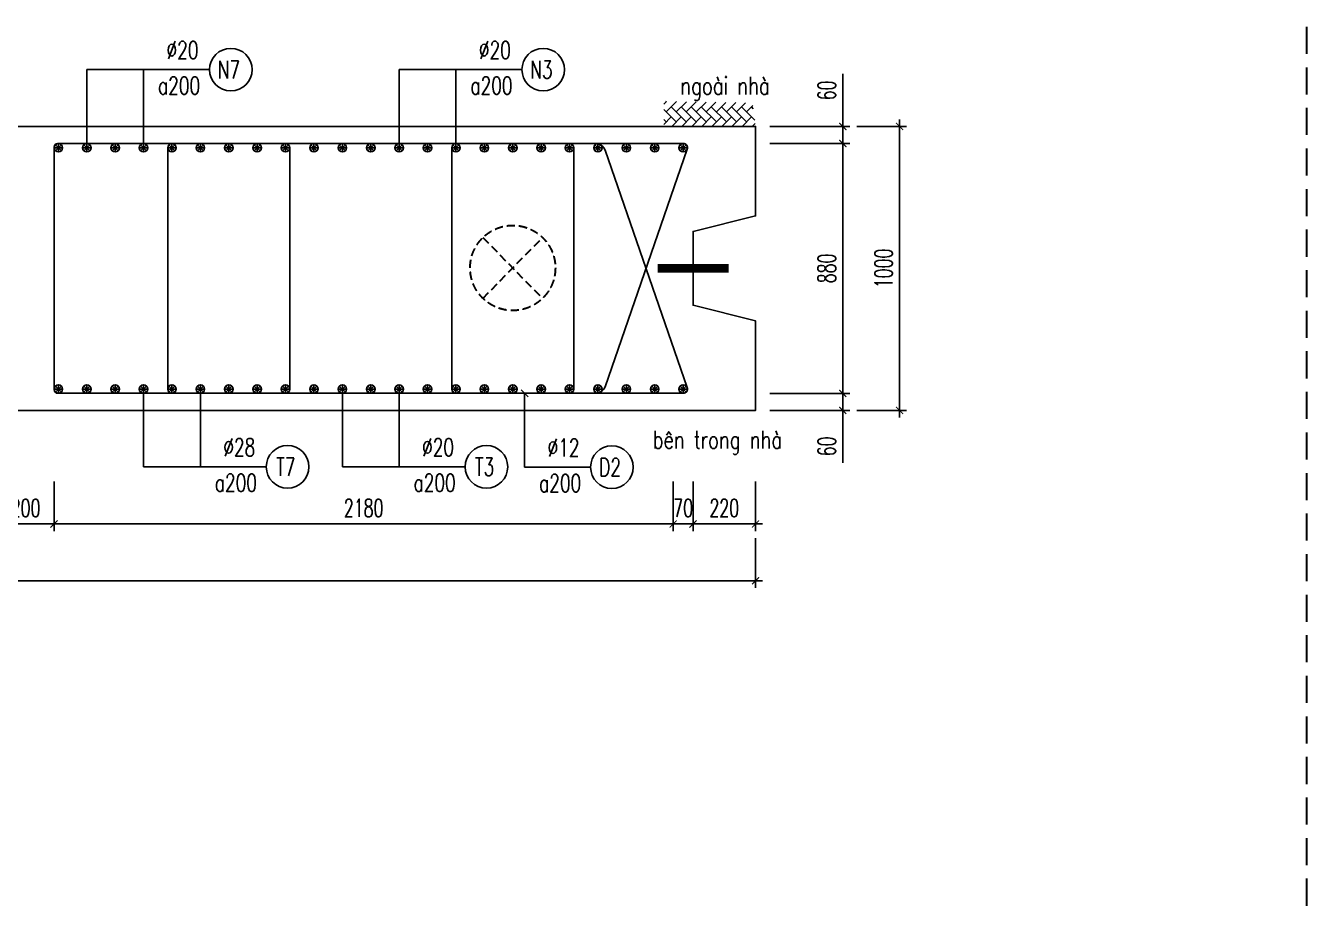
# Model space of a CAD drawing. Header units: millimetres. Extents: x -143483 to 1166745, y -1448440 to -1202244.
# Drawn here: x 283852 to 301892, y -1268678 to -1256170 of the extents above; entities that cross this region are included whole.
import ezdxf
from ezdxf.enums import TextEntityAlignment as Align

# ---------------------------------------------------------------- set-up
doc = ezdxf.new("R2010")
doc.units = ezdxf.units.MM
doc.header["$LTSCALE"] = 30
doc.header["$PDMODE"] = 3
doc.linetypes.add('DASHED', pattern=[19.05, 12.7, -6.35])
doc.layers.get('0').update_dxf_attribs({"lineweight": 9})
doc.layers.get('Defpoints').update_dxf_attribs({"lineweight": 9})
for name, color, linetype in [('ccu11-Cotthep', 9, 'Continuous'), ('ccu11-Dim', 8, 'Continuous'), ('ccu11-Hatch', 8, 'Continuous'), ('ccu11-Text', 31, 'Continuous'), ('ccu11-Thay', 7, 'Continuous'), ('ccu11-Thep', 4, 'Continuous'), ('ccu11-Thep doc', 4, 'Continuous'), ('ccu11-Thepdai', 6, 'Continuous')]:
    doc.layers.add(name, color=color, linetype=linetype)
doc.layers.add('ccu11-Khuat', color=9, linetype='DASHED', lineweight=30)
doc.layers.add('Vicom_thep doc', color=1, linetype='Continuous', lineweight=35)
doc.styles.add('ccu11-dim', font='vnsimli.shx', dxfattribs={"width": 0.65, "bigfont": 'bigfont.shx'})
doc.styles.add('ccu11-vnsimli', font='vnsimli.shx', dxfattribs={"width": 0.8, "bigfont": 'vns.shx'})
doc.styles.add('ccu11-vnsimple', font='vnsimple.shx', dxfattribs={"bigfont": 'bigfont.shx'})
doc.styles.add('ccu11_simli', font='vnsimli.shx', dxfattribs={"width": 0.8})
doc.dimstyles.new('ccu11-100', dxfattribs={"dimscale": 100, "dimtxt": 2.5, "dimasz": 1, "dimexe": 1, "dimexo": 2, "dimgap": 1, "dimtad": 1, "dimdec": 0, "dimdsep": 46, "dimtxsty": 'ccu11-dim', "dimblk": 'ARCHTICK', "dimcen": -1, "dimdle": 1, "dimclrd": 256, "dimclre": 256, "dimclrt": 3, "dimadec": 0, "dimazin": 2, "dimtfac": 0.1, "dimtdec": 0, "dimtmove": 0, "dimatfit": 1, "dimldrblk": 'ARCHTICK', "dimfxl": 0, "dimtvp": 0.833333, "dimtolj": 1, "dimtzin": 12, "dimarcsym": 0})
doc.dimstyles.new('ccu11-100x4', dxfattribs={"dimscale": 100, "dimtxt": 2.5, "dimasz": 1, "dimexe": 1, "dimexo": 2, "dimgap": 1, "dimtad": 1, "dimdec": 0, "dimlfac": 0.25, "dimdsep": 46, "dimtxsty": 'ccu11-dim', "dimblk": 'ARCHTICK', "dimcen": -1, "dimdle": 1, "dimclrd": 256, "dimclre": 256, "dimclrt": 3, "dimadec": 0, "dimazin": 2, "dimtfac": 0.1, "dimtdec": 0, "dimtmove": 0, "dimatfit": 1, "dimldrblk": 'ARCHTICK', "dimfxl": 0, "dimtvp": 0.833333, "dimtolj": 1, "dimtzin": 12, "dimarcsym": 0})

# ---------------------------------------------------------------- blocks, each defined once
blk = doc.blocks.new('MCT')
at = {"ltscale": 0.005}
for p, q in [((-0.49, 0), (0.49, 0)), ((0.35, -0.35), (-0.35, 0.35)), ((-0.35, -0.35), (0.35, 0.35)), ((0, -0.49), (0, 0.49))]:
    blk.add_line(p, q, dxfattribs=at)
blk.add_circle((0, 0), 0.492, dxfattribs=at)
blk = doc.blocks.new('*U1430')
at = {"layer": 'ccu11-Thep doc', "xscale": -121.9200000001001, "yscale": 121.9200000001001, "zscale": 121.92, "rotation": 270}
blk.add_blockref('MCT', (0, 0), dxfattribs=at)
blk = doc.blocks.new('*U1444')
at = {"layer": 'ccu11-Thep doc', "color": 0, "linetype": 'ByBlock', "lineweight": -2, "transparency": 16777216}
for p in [(0, 0), (800, 0), (1600, 0), (2400, 0), (3200, 0), (4000, 0), (4800, 0), (5600, 0), (6400, 0), (7200, 0), (8000, 0)]:
    blk.add_blockref('*U1430', p, dxfattribs=at)
blk = doc.blocks.new('*U1445')
at = {"layer": 'ccu11-Thep doc', "xscale": -121.9200000001001, "yscale": 121.9200000001001, "zscale": 121.92, "rotation": 270}
blk.add_blockref('MCT', (0, 0), dxfattribs=at)
blk = doc.blocks.new('*U1446')
at = {"layer": 'ccu11-Thep doc', "color": 0, "linetype": 'ByBlock', "lineweight": -2, "transparency": 16777216}
for p in [(0, 0), (800, 0), (1600, 0), (2400, 0), (3200, 0), (4000, 0), (4800, 0), (5600, 0), (6400, 0), (7200, 0), (8000, 0)]:
    blk.add_blockref('*U1445', p, dxfattribs=at)
blk = doc.blocks.new('_ARCHTICK')
at = {"color": 0, "linetype": 'ByBlock', "const_width": 0.15}
blk.add_lwpolyline([(-0.5, -0.5), (0.5, 0.5)], dxfattribs=at)
blk = doc.blocks.new('*D2441')
at = {"layer": 'ccu11-Dim', "linetype": 'ByBlock', "lineweight": -2, "ltscale": 30, "transparency": 16777216}
for p, q in [((293253, -1262591), (293253, -1263291)), ((294133, -1262591), (294133, -1263291)), ((294233, -1263191), (293153, -1263191))]:
    blk.add_line(p, q, dxfattribs=at)
at = {"layer": 'Defpoints', "color": 0, "linetype": 'ByBlock', "ltscale": 30, "transparency": 16777216}
for p in [(293253, -1262391), (294133, -1262391), (293253, -1263191)]:
    blk.add_point(p, dxfattribs=at)
at = {"layer": 'ccu11-Dim', "linetype": 'ByBlock', "lineweight": -2, "ltscale": 30, "transparency": 16777216, "xscale": 100, "yscale": 100, "zscale": 100, "rotation": 180}
blk.add_blockref('_ARCHTICK', (293253, -1263191), dxfattribs=at)
at = {"layer": 'ccu11-Dim', "linetype": 'ByBlock', "lineweight": -2, "ltscale": 30, "transparency": 16777216, "xscale": 100, "yscale": 100, "zscale": 100}
blk.add_blockref('_ARCHTICK', (294133, -1263191), dxfattribs=at)
at = {"layer": 'ccu11-Dim', "color": 3, "linetype": 'ByBlock', "ltscale": 30, "transparency": 16777216, "insert": (293693, -1262966), "char_height": 250, "attachment_point": 5, "style": 'ccu11-dim'}
blk.add_mtext('\\A1;220', dxfattribs=at)
blk = doc.blocks.new('*D2442')
at = {"layer": 'ccu11-Dim', "linetype": 'ByBlock', "lineweight": -2, "ltscale": 30, "transparency": 16777216}
for p, q in [((292973, -1262591), (292973, -1263291)), ((293253, -1262591), (293253, -1263291)), ((292973, -1263191), (292873, -1263191)), ((293253, -1263191), (292973, -1263191)), ((293253, -1263191), (293353, -1263191))]:
    blk.add_line(p, q, dxfattribs=at)
at = {"layer": 'Defpoints', "color": 0, "linetype": 'ByBlock', "ltscale": 30, "transparency": 16777216}
for p in [(292973, -1262391), (293253, -1262391), (292973, -1263191)]:
    blk.add_point(p, dxfattribs=at)
at = {"layer": 'ccu11-Dim', "linetype": 'ByBlock', "lineweight": -2, "ltscale": 30, "transparency": 16777216, "xscale": 100, "yscale": 100, "zscale": 100}
blk.add_blockref('_ARCHTICK', (292973, -1263191), dxfattribs=at)
at = {"layer": 'ccu11-Dim', "linetype": 'ByBlock', "lineweight": -2, "ltscale": 30, "transparency": 16777216, "xscale": 100, "yscale": 100, "zscale": 100, "rotation": 180}
blk.add_blockref('_ARCHTICK', (293253, -1263191), dxfattribs=at)
at = {"layer": 'ccu11-Dim', "color": 3, "linetype": 'ByBlock', "ltscale": 30, "transparency": 16777216, "insert": (293113, -1262966), "char_height": 250, "attachment_point": 5, "style": 'ccu11-dim'}
blk.add_mtext('\\A1;70', dxfattribs=at)
blk = doc.blocks.new('*D2443')
at = {"layer": 'ccu11-Dim', "linetype": 'ByBlock', "lineweight": -2, "ltscale": 30, "transparency": 16777216}
for p, q in [((283452, -1262591), (283452, -1263291)), ((284252, -1262591), (284252, -1263291)), ((283352, -1263191), (284352, -1263191))]:
    blk.add_line(p, q, dxfattribs=at)
at = {"layer": 'Defpoints', "color": 0, "linetype": 'ByBlock', "ltscale": 30, "transparency": 16777216}
for p in [(283452, -1262391), (284252, -1262391), (284252, -1263191)]:
    blk.add_point(p, dxfattribs=at)
at = {"layer": 'ccu11-Dim', "linetype": 'ByBlock', "lineweight": -2, "ltscale": 30, "transparency": 16777216, "xscale": 100, "yscale": 100, "zscale": 100, "rotation": 180}
blk.add_blockref('_ARCHTICK', (283452, -1263191), dxfattribs=at)
at = {"layer": 'ccu11-Dim', "linetype": 'ByBlock', "lineweight": -2, "ltscale": 30, "transparency": 16777216, "xscale": 100, "yscale": 100, "zscale": 100}
blk.add_blockref('_ARCHTICK', (284252, -1263191), dxfattribs=at)
at = {"layer": 'ccu11-Dim', "color": 3, "linetype": 'ByBlock', "ltscale": 30, "transparency": 16777216, "insert": (283852, -1262966), "char_height": 250, "attachment_point": 5, "style": 'ccu11-dim'}
blk.add_mtext('\\A1;200', dxfattribs=at)
blk = doc.blocks.new('*D2444')
at = {"layer": 'ccu11-Dim', "linetype": 'ByBlock', "lineweight": -2, "ltscale": 30, "transparency": 16777216}
for p, q in [((284252, -1262591), (284252, -1263291)), ((292973, -1262591), (292973, -1263291)), ((284152, -1263191), (293073, -1263191))]:
    blk.add_line(p, q, dxfattribs=at)
at = {"layer": 'Defpoints', "color": 0, "linetype": 'ByBlock', "ltscale": 30, "transparency": 16777216}
for p in [(284252, -1262391), (292973, -1262391), (292973, -1263191)]:
    blk.add_point(p, dxfattribs=at)
at = {"layer": 'ccu11-Dim', "linetype": 'ByBlock', "lineweight": -2, "ltscale": 30, "transparency": 16777216, "xscale": 100, "yscale": 100, "zscale": 100, "rotation": 180}
blk.add_blockref('_ARCHTICK', (284252, -1263191), dxfattribs=at)
at = {"layer": 'ccu11-Dim', "linetype": 'ByBlock', "lineweight": -2, "ltscale": 30, "transparency": 16777216, "xscale": 100, "yscale": 100, "zscale": 100}
blk.add_blockref('_ARCHTICK', (292973, -1263191), dxfattribs=at)
at = {"layer": 'ccu11-Dim', "color": 3, "linetype": 'ByBlock', "ltscale": 30, "transparency": 16777216, "insert": (288613, -1262966), "char_height": 250, "attachment_point": 5, "style": 'ccu11-dim'}
blk.add_mtext('\\A1;2180', dxfattribs=at)
blk = doc.blocks.new('SHD')
at = {"layer": 'ccu11-Cotthep'}
blk.add_circle((300, 0), 300, dxfattribs=at)
at = {"layer": 'ccu11-Cotthep', "color": 31, "style": 'ccu11_simli', "width": 0.8}
blk.add_attdef('DK', text='', height=250, dxfattribs=at).set_placement((-101, 65), align=Align.BOTTOM_RIGHT)
blk.add_attdef('KH', text='', height=250, dxfattribs=at).set_placement((300, 0), align=Align.MIDDLE)
blk.add_attdef('KC', text='', height=250, dxfattribs=at).set_placement((-101, -142), align=Align.TOP_RIGHT)
blk = doc.blocks.new('*D2445')
at = {"layer": 'ccu11-Dim', "linetype": 'ByBlock', "lineweight": -2, "ltscale": 30, "transparency": 16777216}
for p, q in [((295362, -1257591), (295362, -1256851)), ((294333, -1257591), (295462, -1257591)), ((295362, -1257831), (295362, -1257591)), ((294333, -1257831), (295462, -1257831)), ((295362, -1257831), (295362, -1257931))]:
    blk.add_line(p, q, dxfattribs=at)
at = {"layer": 'Defpoints', "color": 0, "linetype": 'ByBlock', "ltscale": 30, "transparency": 16777216}
for p in [(294133, -1257591), (294133, -1257831), (295362, -1257831)]:
    blk.add_point(p, dxfattribs=at)
at = {"layer": 'ccu11-Dim', "linetype": 'ByBlock', "lineweight": -2, "ltscale": 30, "transparency": 16777216, "xscale": 100, "yscale": 100, "zscale": 100}
for p, rotation in [((295362, -1257591), 270), ((295362, -1257831), 90)]:
    blk.add_blockref('_ARCHTICK', p, dxfattribs=dict(at, rotation=rotation))
at = {"layer": 'ccu11-Dim', "color": 3, "linetype": 'ByBlock', "ltscale": 30, "transparency": 16777216, "insert": (295137, -1257083), "char_height": 250, "attachment_point": 5, "rotation": 90, "style": 'ccu11-dim'}
blk.add_mtext('\\A1;60', dxfattribs=at)
blk = doc.blocks.new('*D2446')
at = {"layer": 'ccu11-Dim', "linetype": 'ByBlock', "lineweight": -2, "ltscale": 30, "transparency": 16777216}
for p, q in [((295362, -1257731), (295362, -1261451)), ((294333, -1257831), (295462, -1257831)), ((294333, -1261351), (295462, -1261351))]:
    blk.add_line(p, q, dxfattribs=at)
at = {"layer": 'Defpoints', "color": 0, "linetype": 'ByBlock', "ltscale": 30, "transparency": 16777216}
for p in [(294133, -1257831), (294133, -1261351), (295362, -1261351)]:
    blk.add_point(p, dxfattribs=at)
at = {"layer": 'ccu11-Dim', "linetype": 'ByBlock', "lineweight": -2, "ltscale": 30, "transparency": 16777216, "xscale": 100, "yscale": 100, "zscale": 100}
for p, rotation in [((295362, -1257831), 90), ((295362, -1261351), 270)]:
    blk.add_blockref('_ARCHTICK', p, dxfattribs=dict(at, rotation=rotation))
at = {"layer": 'ccu11-Dim', "color": 3, "linetype": 'ByBlock', "ltscale": 30, "transparency": 16777216, "insert": (295137, -1259591), "char_height": 250, "attachment_point": 5, "rotation": 90, "style": 'ccu11-dim'}
blk.add_mtext('\\A1;880', dxfattribs=at)
blk = doc.blocks.new('*D2447')
at = {"layer": 'ccu11-Dim', "linetype": 'ByBlock', "lineweight": -2, "ltscale": 30, "transparency": 16777216}
for p, q in [((294333, -1261351), (295462, -1261351)), ((295362, -1261351), (295362, -1261251)), ((295362, -1261351), (295362, -1261591)), ((294333, -1261591), (295462, -1261591)), ((295362, -1261591), (295362, -1262330))]:
    blk.add_line(p, q, dxfattribs=at)
at = {"layer": 'Defpoints', "color": 0, "linetype": 'ByBlock', "ltscale": 30, "transparency": 16777216}
for p in [(294133, -1261351), (295362, -1261351), (294133, -1261591)]:
    blk.add_point(p, dxfattribs=at)
at = {"layer": 'ccu11-Dim', "linetype": 'ByBlock', "lineweight": -2, "ltscale": 30, "transparency": 16777216, "xscale": 100, "yscale": 100, "zscale": 100}
for p, rotation in [((295362, -1261351), 270), ((295362, -1261591), 90)]:
    blk.add_blockref('_ARCHTICK', p, dxfattribs=dict(at, rotation=rotation))
at = {"layer": 'ccu11-Dim', "color": 3, "linetype": 'ByBlock', "ltscale": 30, "transparency": 16777216, "insert": (295137, -1262098), "char_height": 250, "attachment_point": 5, "rotation": 90, "style": 'ccu11-dim'}
blk.add_mtext('\\A1;60', dxfattribs=at)
blk = doc.blocks.new('*D2448')
at = {"layer": 'ccu11-Dim', "linetype": 'ByBlock', "lineweight": -2, "ltscale": 30, "transparency": 16777216}
for p, q in [((295562, -1257591), (296262, -1257591)), ((296162, -1257491), (296162, -1261691)), ((295562, -1261591), (296262, -1261591))]:
    blk.add_line(p, q, dxfattribs=at)
at = {"layer": 'Defpoints', "color": 0, "linetype": 'ByBlock', "ltscale": 30, "transparency": 16777216}
for p in [(295362, -1257591), (295362, -1261591), (296162, -1261591)]:
    blk.add_point(p, dxfattribs=at)
at = {"layer": 'ccu11-Dim', "linetype": 'ByBlock', "lineweight": -2, "ltscale": 30, "transparency": 16777216, "xscale": 100, "yscale": 100, "zscale": 100}
for p, rotation in [((296162, -1257591), 90), ((296162, -1261591), 270)]:
    blk.add_blockref('_ARCHTICK', p, dxfattribs=dict(at, rotation=rotation))
at = {"layer": 'ccu11-Dim', "color": 3, "linetype": 'ByBlock', "ltscale": 30, "transparency": 16777216, "insert": (295937, -1259591), "char_height": 250, "attachment_point": 5, "rotation": 90, "style": 'ccu11-dim'}
blk.add_mtext('\\A1;1000', dxfattribs=at)
blk = doc.blocks.new('ccu11_block_thep')
at = {"layer": 'ccu11-Thep', "color": 3}
for p, q in [((-0.4, 0), (0.4, 0)), ((-0.28, 0.28), (0.28, -0.28)), ((0.28, 0.28), (-0.28, -0.28)), ((0, 0.4), (0, -0.4))]:
    blk.add_line(p, q, dxfattribs=at)
at = {"layer": 'ccu11-Thep', "color": 1, "const_width": 0.0667}
blk.add_lwpolyline([(-0.4, 0, 1), (0.4, 0, 1), (-0.4, 0, 1)], format="xyb", dxfattribs=at)
at = {"layer": 'ccu11-Thep', "color": 1}
blk.add_circle((0, 0), 0.4, dxfattribs=at)
blk = doc.blocks.new('*U1449')
at = {"layer": 'Vicom_thep doc', "xscale": -150, "yscale": 150, "zscale": 150, "rotation": 180}
blk.add_blockref('ccu11_block_thep', (0, 0), dxfattribs=at)
blk = doc.blocks.new('*U1450')
at = {"layer": 'ccu11-Thep doc', "color": 0, "linetype": 'ByBlock', "lineweight": -2, "transparency": 16777216}
for p in [(0, 0), (800, 0), (1600, 0), (2400, 0), (3200, 0), (4000, 0), (4800, 0), (5600, 0), (6400, 0), (7200, 0), (8000, 0)]:
    blk.add_blockref('*U1449', p, dxfattribs=at)
blk = doc.blocks.new('*U1453')
at = {"layer": 'Vicom_thep doc', "xscale": -150, "yscale": 150, "zscale": 150, "rotation": 180}
blk.add_blockref('ccu11_block_thep', (0, 0), dxfattribs=at)
blk = doc.blocks.new('*U1454')
at = {"layer": 'ccu11-Thep doc', "color": 0, "linetype": 'ByBlock', "lineweight": -2, "transparency": 16777216}
for p in [(0, 0), (800, 0), (1600, 0), (2400, 0), (3200, 0), (4000, 0), (4800, 0), (5600, 0), (6400, 0), (7200, 0), (8000, 0)]:
    blk.add_blockref('*U1453', p, dxfattribs=at)
blk = doc.blocks.new('*D2494')
at = {"layer": 'ccu11-Dim', "linetype": 'ByBlock', "lineweight": -2, "ltscale": 30, "transparency": 16777216}
for p, q in [((272101, -1263391), (272101, -1264091)), ((294133, -1263391), (294133, -1264091)), ((272001, -1263991), (294233, -1263991))]:
    blk.add_line(p, q, dxfattribs=at)
at = {"layer": 'Defpoints', "color": 0, "linetype": 'ByBlock', "ltscale": 30, "transparency": 16777216}
for p in [(272101, -1263191), (294133, -1263191), (294133, -1263991)]:
    blk.add_point(p, dxfattribs=at)
at = {"layer": 'ccu11-Dim', "linetype": 'ByBlock', "lineweight": -2, "ltscale": 30, "transparency": 16777216, "xscale": 100, "yscale": 100, "zscale": 100, "rotation": 180}
blk.add_blockref('_ARCHTICK', (272101, -1263991), dxfattribs=at)
at = {"layer": 'ccu11-Dim', "linetype": 'ByBlock', "lineweight": -2, "ltscale": 30, "transparency": 16777216, "xscale": 100, "yscale": 100, "zscale": 100}
blk.add_blockref('_ARCHTICK', (294133, -1263991), dxfattribs=at)
at = {"layer": 'ccu11-Dim', "color": 3, "linetype": 'ByBlock', "ltscale": 30, "transparency": 16777216, "insert": (283117, -1263766), "char_height": 250, "attachment_point": 5, "style": 'ccu11-dim'}
blk.add_mtext('\\A1;5508', dxfattribs=at)

msp = doc.modelspace()

# ---------------------------------------------------------------- hatches: boundary and pattern name
at = {"layer": 'ccu11-Hatch', "ltscale": 10}
h = msp.add_hatch(dxfattribs=at)
h.set_pattern_fill('AR-HBONE', color=256, scale=25, angle=270, style=0)
h.set_pattern_definition([(45, (-2969009.52, 518865.7), (141.4213562, 4e-14), [300, -100]), (315, (-2968938.81, 518936.41), (141.4213562, 4e-14), [300, -100])])
h.paths.add_polyline_path([(292840.98, -1257237.77), (292840.98, -1257590.5), (294133.34, -1257590.5), (294090.48, -1257259.2)])

# ---------------------------------------------------------------- linework, layer by layer
at = {"layer": 'ccu11-Khuat'}
msp.add_line((301892.29, -1211609.82), (301892.29, -1268677.68), dxfattribs=at)
at = {"layer": 'ccu11-Khuat', "ltscale": 0.3}
for p, q in [((290294.22, -1259154.79), (291132.46, -1260013.49)), ((290294.22, -1260013.49), (291132.46, -1259154.79))]:
    msp.add_line(p, q, dxfattribs=at)
msp.add_circle((290713.34, -1259584.14), 600, dxfattribs=at)
at = {"layer": 'ccu11-Thay'}
for p, q in [((294133.34, -1258850.5), (294133.34, -1257590.5)), ((293253.57, -1259070.5), (294133.34, -1258850.5)), ((293253.57, -1260110.5), (293253.57, -1259070.5)), ((294133.34, -1260330.5), (293253.57, -1260110.5)), ((294133.34, -1261590.5), (294133.34, -1260330.5))]:
    msp.add_line(p, q, dxfattribs=at)
msp.add_lwpolyline([(272101.34, -1261590.5), (294133.34, -1261590.5), (294133.34, -1260330.5), (293253.57, -1260110.5), (293253.57, -1259070.5), (294133.34, -1258850.5), (294133.34, -1257590.5), (272101.34, -1257590.5), (272101.34, -1258850.5), (271221.57, -1259070.5), (271221.57, -1260110.5), (272101.34, -1260330.5)], close=True, dxfattribs=at)
at = {"layer": 'ccu11-Thep', "const_width": 120}
msp.add_lwpolyline([(292753.34, -1259590.5), (293753.34, -1259590.5)], dxfattribs=at)
at = {"layer": 'ccu11-Thepdai'}
for points in [[(291185.14, -1257830.5), (291905.61, -1257830.5, -0.23620228), (292017.37, -1257923.25), (293171.25, -1261270, -0.5204497), (293114.86, -1261350.5), (284303.34, -1261350.5, -0.41421356), (284253.34, -1261300.5), (284253.34, -1257880.5, -0.41421356), (284303.34, -1257830.5), (293114.86, -1257830.5, -0.5204497), (293171.25, -1257911), (292017.37, -1261257.75, -0.23620228), (291905.61, -1261350.5), (291185.14, -1261350.5)], [(286333.34, -1257830.5), (285913.34, -1257830.5, 0.41421356), (285853.34, -1257890.5), (285853.34, -1261290.5, 0.41421356), (285913.34, -1261350.5), (286333.34, -1261350.5)], [(287093.34, -1257830.5), (287513.34, -1257830.5, -0.41421356), (287573.34, -1257890.5), (287573.34, -1261290.5, -0.41421356), (287513.34, -1261350.5), (287093.34, -1261350.5)], [(290333.34, -1257830.5), (289913.34, -1257830.5, 0.41421356), (289853.34, -1257890.5), (289853.34, -1261290.5, 0.41421356), (289913.34, -1261350.5), (290333.34, -1261350.5)], [(291093.34, -1257830.5), (291513.34, -1257830.5, -0.41421356), (291573.34, -1257890.5), (291573.34, -1261290.5, -0.41421356), (291513.34, -1261350.5), (291093.34, -1261350.5)]]:
    msp.add_lwpolyline(points, format="xyb", dxfattribs=at)

# ---------------------------------------------------------------- block references
at = {"layer": 'ccu11-Cotthep'}
ref = msp.add_blockref('SHD', (286442.34, -1256790.14), dxfattribs=at)
ref.add_attrib('KH', 'N7', dxfattribs={"color": 31, "height": 250, "style": 'ccu11-vnsimple', "width": 0.7}).set_placement((286717.34, -1256790.14), align=Align.MIDDLE_CENTER)
ref.add_attrib('KC', 'a200', dxfattribs={"color": 31, "height": 250, "style": 'ccu11-vnsimple', "width": 0.7}).set_placement((286013.76, -1256890.14), align=Align.TOP_CENTER)
ref.add_attrib('DK', '`20', dxfattribs={"color": 31, "height": 250, "style": 'ccu11-vnsimple', "width": 0.7}).set_placement((286061.56, -1256715.14), align=Align.BOTTOM_CENTER)
ref = msp.add_blockref('SHD', (290842.34, -1256790.14), dxfattribs=at)
ref.add_attrib('KH', 'N3', dxfattribs={"color": 31, "height": 250, "style": 'ccu11-vnsimple', "width": 0.7}).set_placement((291117.34, -1256790.14), align=Align.MIDDLE_CENTER)
ref.add_attrib('KC', 'a200', dxfattribs={"color": 31, "height": 250, "style": 'ccu11-vnsimple', "width": 0.7}).set_placement((290413.76, -1256890.14), align=Align.TOP_CENTER)
ref.add_attrib('DK', '`20', dxfattribs={"color": 31, "height": 250, "style": 'ccu11-vnsimple', "width": 0.7}).set_placement((290461.56, -1256715.14), align=Align.BOTTOM_CENTER)
ref = msp.add_blockref('SHD', (287242.34, -1262385.86), dxfattribs=at)
ref.add_attrib('KH', 'T7', dxfattribs={"color": 31, "height": 250, "style": 'ccu11-vnsimple', "width": 0.7}).set_placement((287517.34, -1262385.86), align=Align.MIDDLE_CENTER)
ref.add_attrib('KC', 'a200', dxfattribs={"color": 31, "height": 250, "style": 'ccu11-vnsimple', "width": 0.7}).set_placement((286813.76, -1262485.86), align=Align.TOP_CENTER)
ref.add_attrib('DK', '`28', dxfattribs={"color": 31, "height": 250, "style": 'ccu11-vnsimple', "width": 0.7}).set_placement((286861.56, -1262310.86), align=Align.BOTTOM_CENTER)
ref = msp.add_blockref('SHD', (290042.34, -1262385.86), dxfattribs=at)
ref.add_attrib('KH', 'T3', dxfattribs={"color": 31, "height": 250, "style": 'ccu11-vnsimple', "width": 0.7}).set_placement((290317.34, -1262385.86), align=Align.MIDDLE_CENTER)
ref.add_attrib('KC', 'a200', dxfattribs={"color": 31, "height": 250, "style": 'ccu11-vnsimple', "width": 0.7}).set_placement((289613.76, -1262485.86), align=Align.TOP_CENTER)
ref.add_attrib('DK', '`20', dxfattribs={"color": 31, "height": 250, "style": 'ccu11-vnsimple', "width": 0.7}).set_placement((289661.56, -1262310.86), align=Align.BOTTOM_CENTER)
ref = msp.add_blockref('SHD', (291809.62, -1262390.86), dxfattribs=at)
ref.add_attrib('KH', 'D2', dxfattribs={"color": 31, "height": 250, "style": 'ccu11-vnsimple', "width": 0.7}).set_placement((292084.62, -1262390.86), align=Align.MIDDLE_CENTER)
ref.add_attrib('KC', 'a200', dxfattribs={"color": 31, "height": 250, "style": 'ccu11-vnsimple', "width": 0.7}).set_placement((291381.04, -1262490.86), align=Align.TOP_CENTER)
ref.add_attrib('DK', '`12', dxfattribs={"color": 31, "height": 250, "style": 'ccu11-vnsimple', "width": 0.7}).set_placement((291428.84, -1262315.86), align=Align.BOTTOM_CENTER)
at = {"layer": 'ccu11-Thep doc'}
for name, p in [('*U1444', (284313.34, -1257890.5)), ('*U1454', (284713.34, -1257890.5)), ('*U1450', (284713.34, -1261290.5))]:
    msp.add_blockref(name, p, dxfattribs=at)
at = {"layer": 'ccu11-Thep doc', "xscale": 121.9200000001001, "yscale": 121.9200000001001, "zscale": 121.9200000001001, "rotation": 90.00000000000001}
for p in [(293113.69, -1257890.5), (293113.69, -1261290.5)]:
    msp.add_blockref('MCT', p, dxfattribs=at)
at = {"layer": 'ccu11-Thep doc', "xscale": -1, "rotation": 180}
msp.add_blockref('*U1446', (284313.34, -1261290.5), dxfattribs=at)

# ---------------------------------------------------------------- texts
at = {"layer": 'ccu11-Text', "linetype": 'Continuous', "style": 'ccu11-vnsimli', "width": 0.75}
for s, p in [('ngoµi nhµ', (293704.17, -1257142.36)), ('bªn trong nhµ', (293597.41, -1262128.97))]:
    msp.add_text(s, height=250, dxfattribs=at).set_placement(p, align=Align.CENTER)

# ---------------------------------------------------------------- dimensions: what is measured, and where the dimension line sits
at = {"layer": 'ccu11-Dim', "linetype": 'ByBlock', "ltscale": 30}
for base, p1, p2, angle, picture, middle in [((295361.74, -1257830.5), (294133.34, -1257590.5), (294133.34, -1257830.5), 90, '*D2445', (295361.74, -1257082.52)), ((295361.74, -1261350.5), (294133.34, -1261590.5), (294133.34, -1261350.5), 270, '*D2447', (295361.74, -1262098.48))]:
    dim = msp.add_linear_dim(base=base, p1=p1, p2=p2, angle=angle, dimstyle='ccu11-100x4', dxfattribs=at)
    dim.commit()
    dim.dimension.update_dxf_attribs({"geometry": picture, "text_midpoint": middle, "dimtype": 160})
dim = msp.add_linear_dim(base=(296161.74, -1261590.5), p1=(295361.74, -1257590.5), p2=(295361.74, -1261590.5), angle=90, dimstyle='ccu11-100x4', dxfattribs=at)
dim.commit()
dim.dimension.update_dxf_attribs({"geometry": '*D2448', "text_midpoint": (295936.74, -1259590.5)})
dim = msp.add_linear_dim(base=(295361.74, -1261350.5), p1=(294133.34, -1257830.5), p2=(294133.34, -1261350.5), angle=90, dimstyle='ccu11-100x4', override={"dimtmove": 1}, dxfattribs=at)
dim.commit()
dim.dimension.update_dxf_attribs({"geometry": '*D2446', "text_midpoint": (295136.74, -1259590.5)})
for base, p1, p2, picture, middle in [((284251.84, -1263190.86), (283451.84, -1262390.86), (284251.84, -1262390.86), '*D2443', (283851.84, -1262965.86)), ((292973.34, -1263190.86), (284251.84, -1262390.86), (292973.34, -1262390.86), '*D2444', (288612.59, -1262965.86)), ((293253.34, -1263190.86), (294133.34, -1262390.86), (293253.34, -1262390.86), '*D2441', (293693.34, -1262965.86)), ((294133.34, -1263990.86), (272101.34, -1263190.86), (294133.34, -1263190.86), '*D2494', (283117.34, -1263765.86))]:
    dim = msp.add_linear_dim(base=base, p1=p1, p2=p2, dimstyle='ccu11-100x4', dxfattribs=at)
    dim.commit()
    dim.dimension.update_dxf_attribs({"geometry": picture, "text_midpoint": middle})
dim = msp.add_linear_dim(base=(292973.34, -1263190.86), p1=(293253.34, -1262390.86), p2=(292973.34, -1262390.86), dimstyle='ccu11-100x4', override={"dimtix": 1}, dxfattribs=at)
dim.commit()
dim.dimension.update_dxf_attribs({"geometry": '*D2442', "text_midpoint": (293113.34, -1262965.86)})

# ---------------------------------------------------------------- leaders
at = {"layer": 'ccu11-Cotthep'}
for points in [[(284713.34, -1257890.5), (284713.34, -1256790.14), (286442.34, -1256790.14)], [(285513.34, -1257890.5), (285513.34, -1256790.14), (286442.34, -1256790.14)], [(289113.34, -1257890.5), (289113.34, -1256790.14), (290842.34, -1256790.14)], [(289913.34, -1257890.5), (289913.34, -1256790.14), (290842.34, -1256790.14)], [(285513.34, -1261285.5), (285513.34, -1262385.86), (287242.34, -1262385.86)], [(286313.34, -1261285.5), (286313.34, -1262385.86), (287242.34, -1262385.86)], [(288313.34, -1261285.5), (288313.34, -1262385.86), (290042.34, -1262385.86)], [(289113.34, -1261285.5), (289113.34, -1262385.86), (290042.34, -1262385.86)]]:
    msp.add_leader(points, dimstyle='ccu11-100', override={"dimasz": 1.5, "dimgap": 1, "dimtad": 0, "dimldrblk": 'None', "dimfxl": 3, "dimfxlon": 1, "dimtfill": 1, "dimarcsym": 1}, dxfattribs=at)
at = {"layer": 'ccu11-Cotthep', "linetype": 'ByBlock', "ltscale": 30}
msp.add_leader([(290880.62, -1261350.5), (290880.62, -1262390.86), (291809.62, -1262390.86)], dimstyle='ccu11-100x4', dxfattribs=at)

doc.saveas('drawing.dxf')
